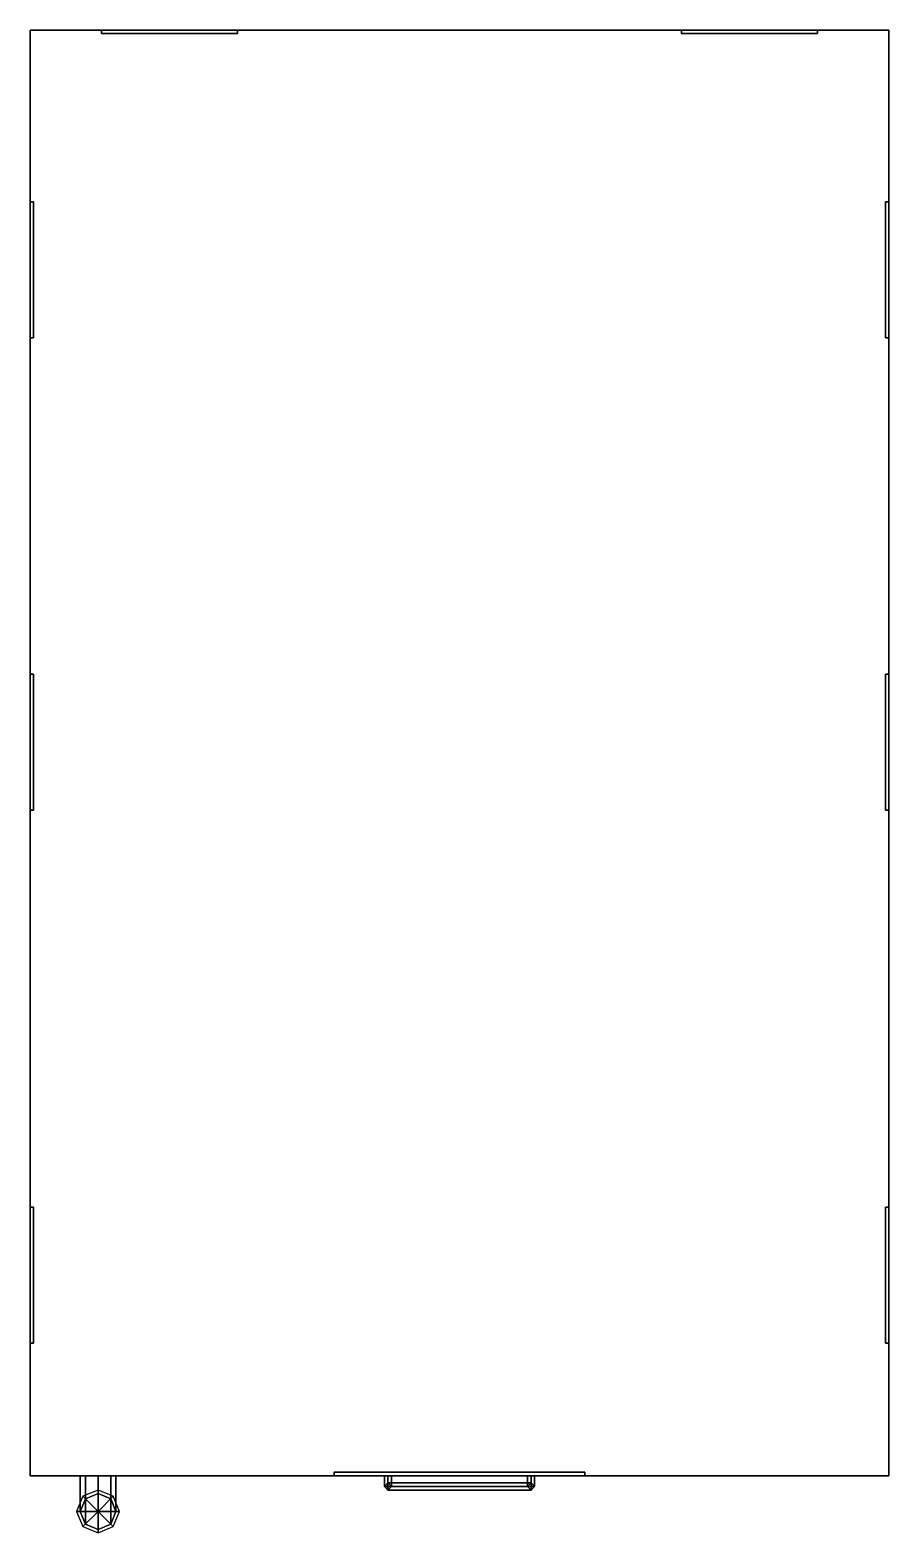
# Model space of a CAD drawing. Extents: x -1.2 to 1.2, y -3.86 to 0.34.
import ezdxf

# ---------------------------------------------------------------- set-up
doc = ezdxf.new("R2010")
doc.units = 0
doc.layers.add('HARDBACK', color=6, linetype='CONTINUOUS')

msp = doc.modelspace()

# ---------------------------------------------------------------- linework, layer by layer
at = {"layer": 'HARDBACK'}
for points in [[(1.2, -3.7, 2.74), (1.2, 0.34, 2.74), (-1.2, 0.34, 2.74), (-1.2, -3.7, 2.74)], [(1.2, 0.34, 2.74), (0.62, 0.34, 2.6), (-0.62, 0.34, 2.6), (-1.2, 0.34, 2.74)], [(-1.2, -3.7, 2.74), (-1.2, 0.34, 2.74), (-1.2, -0.14, 2.6), (-1.2, -0.52, 2.6)], [(-1.2, 0.28, 1.85), (-1.2, 0.34, 2.74), (-1.2, 0.34, 1.85), (-1.2, 0.28, 1.85)], [(0.62, 0.34, 2.44), (1.2, 0.34, 1.85), (-1.2, 0.34, 1.85), (-0.62, 0.34, 2.44)], [(-0.62, 0.34, 2.44), (-1.2, 0.34, 1.85), (-1.2, 0.34, 1.85), (-1, 0.34, 2.44)], [(-1, 0.34, 2.6), (-1, 0.34, 2.44), (-1.2, 0.34, 1.85), (-1.2, 0.34, 2.74)], [(-1.2, 0.34, 2.74), (-0.62, 0.34, 2.6), (-1, 0.34, 2.6), (-1.2, 0.34, 2.74)], [(-1.2, 0.34, 2.74), (-1.2, 0.28, 1.85), (-1.2, -0.14, 2.44), (-1.2, -0.14, 2.6)], [(-0.62, 0.34, 2.6), (-0.62, 0.33, 2.6), (-1, 0.33, 2.6), (-1, 0.34, 2.6)], [(-0.62, 0.33, 2.44), (-0.62, 0.34, 2.44), (-1, 0.34, 2.44), (-1, 0.33, 2.44)], [(-1, 0.33, 2.6), (-1, 0.33, 2.44), (-1, 0.34, 2.44), (-1, 0.34, 2.6)], [(-0.62, 0.34, 2.6), (-0.62, 0.34, 2.44), (-0.62, 0.33, 2.44), (-0.62, 0.33, 2.6)], [(0.62, 0.34, 2.6), (0.62, 0.34, 2.44), (-0.62, 0.34, 2.44), (-0.62, 0.34, 2.6)], [(0.62, 0.33, 2.6), (0.62, 0.33, 2.44), (0.62, 0.34, 2.44), (0.62, 0.34, 2.6)], [(1, 0.33, 2.44), (1, 0.34, 2.44), (0.62, 0.34, 2.44), (0.62, 0.33, 2.44)], [(1, 0.34, 2.6), (1, 0.33, 2.6), (0.62, 0.33, 2.6), (0.62, 0.34, 2.6)], [(1, 0.34, 2.44), (1.2, 0.34, 1.85), (1.2, 0.34, 1.85), (0.62, 0.34, 2.44)], [(1.2, 0.34, 2.74), (1, 0.34, 2.6), (0.62, 0.34, 2.6), (1.2, 0.34, 2.74)], [(1, 0.34, 2.6), (1, 0.34, 2.44), (1, 0.33, 2.44), (1, 0.33, 2.6)], [(1.2, 0.34, 2.74), (1.2, 0.34, 1.85), (1, 0.34, 2.44), (1, 0.34, 2.6)], [(1.2, -1.84, 2.6), (1.2, -1.46, 2.6), (1.2, 0.34, 2.74), (1.2, -3.7, 2.74)], [(1.2, 0.28, 1.85), (1.2, 0.34, 1.85), (1.2, 0.34, 2.74), (1.2, 0.28, 1.85)], [(1.2, 0.34, 2.74), (1.2, -1.46, 2.6), (1.2, -0.52, 2.6), (1.2, 0.34, 2.74)], [(1.2, 0.34, 2.74), (1.2, -0.52, 2.6), (1.2, -0.14, 2.6), (1.2, 0.34, 2.74)], [(1.2, -0.14, 2.6), (1.2, -0.14, 2.44), (1.2, 0.28, 1.85), (1.2, 0.34, 2.74)], [(-0.62, 0.33, 2.6), (-0.62, 0.33, 2.44), (-1, 0.33, 2.44), (-1, 0.33, 2.6)], [(1, 0.33, 2.6), (1, 0.33, 2.44), (0.62, 0.33, 2.44), (0.62, 0.33, 2.6)], [(-1.2, -3.7, 1.74), (-1.2, 0.28, 1.85), (-1.2, 0.28, 1.74), (-1.2, -3.7, 1.74)], [(-1.2, -1.46, 2.44), (-1.2, 0.28, 1.85), (-1.2, -3.7, 1.74), (-1.2, -1.84, 2.44)], [(-1.2, -0.52, 2.44), (-1.2, 0.28, 1.85), (-1.2, 0.28, 1.85), (-1.2, -1.46, 2.44)], [(-1.2, -0.14, 2.44), (-1.2, 0.28, 1.85), (-1.2, 0.28, 1.85), (-1.2, -0.52, 2.44)], [(1.2, -3.7, 1.74), (1.2, 0.28, 1.74), (1.2, 0.28, 1.85), (1.2, -3.7, 1.74)], [(1.2, -0.52, 2.44), (1.2, 0.28, 1.85), (1.2, 0.28, 1.85), (1.2, -0.14, 2.44)], [(1.2, -1.46, 2.44), (1.2, 0.28, 1.85), (1.2, 0.28, 1.85), (1.2, -0.52, 2.44)], [(1.2, -1.84, 2.44), (1.2, -3.7, 1.74), (1.2, 0.28, 1.85), (1.2, -1.46, 2.44)], [(-1.2, -0.14, 2.6), (-1.2, -0.14, 2.44), (-1.19, -0.14, 2.44), (-1.19, -0.14, 2.6)], [(-1.19, -0.14, 2.44), (-1.2, -0.14, 2.44), (-1.2, -0.52, 2.44), (-1.19, -0.52, 2.44)], [(-1.2, -0.14, 2.6), (-1.19, -0.14, 2.6), (-1.19, -0.52, 2.6), (-1.2, -0.52, 2.6)], [(-1.19, -0.14, 2.6), (-1.19, -0.14, 2.44), (-1.19, -0.52, 2.44), (-1.19, -0.52, 2.6)], [(1.19, -0.52, 2.6), (1.19, -0.52, 2.44), (1.19, -0.14, 2.44), (1.19, -0.14, 2.6)], [(1.2, -0.52, 2.6), (1.19, -0.52, 2.6), (1.19, -0.14, 2.6), (1.2, -0.14, 2.6)], [(1.19, -0.52, 2.44), (1.2, -0.52, 2.44), (1.2, -0.14, 2.44), (1.19, -0.14, 2.44)], [(1.19, -0.14, 2.6), (1.19, -0.14, 2.44), (1.2, -0.14, 2.44), (1.2, -0.14, 2.6)], [(-1.19, -0.52, 2.6), (-1.19, -0.52, 2.44), (-1.2, -0.52, 2.44), (-1.2, -0.52, 2.6)], [(-1.2, -0.52, 2.6), (-1.2, -0.52, 2.44), (-1.2, -1.46, 2.44), (-1.2, -1.46, 2.6)], [(-1.2, -3.7, 2.74), (-1.2, -0.52, 2.6), (-1.2, -1.46, 2.6), (-1.2, -3.7, 2.74)], [(1.2, -0.52, 2.6), (1.2, -0.52, 2.44), (1.19, -0.52, 2.44), (1.19, -0.52, 2.6)], [(1.2, -1.46, 2.6), (1.2, -1.46, 2.44), (1.2, -0.52, 2.44), (1.2, -0.52, 2.6)], [(-1.2, -1.46, 2.6), (-1.19, -1.46, 2.6), (-1.19, -1.84, 2.6), (-1.2, -1.84, 2.6)], [(-1.19, -1.46, 2.44), (-1.2, -1.46, 2.44), (-1.2, -1.84, 2.44), (-1.19, -1.84, 2.44)], [(-1.2, -1.46, 2.6), (-1.2, -1.46, 2.44), (-1.19, -1.46, 2.44), (-1.19, -1.46, 2.6)], [(-1.2, -3.7, 2.74), (-1.2, -1.46, 2.6), (-1.2, -1.84, 2.6), (-1.2, -3.7, 2.74)], [(-1.19, -1.46, 2.6), (-1.19, -1.46, 2.44), (-1.19, -1.84, 2.44), (-1.19, -1.84, 2.6)], [(1.19, -1.46, 2.6), (1.19, -1.46, 2.44), (1.2, -1.46, 2.44), (1.2, -1.46, 2.6)], [(1.19, -1.84, 2.6), (1.19, -1.84, 2.44), (1.19, -1.46, 2.44), (1.19, -1.46, 2.6)], [(1.2, -1.84, 2.6), (1.19, -1.84, 2.6), (1.19, -1.46, 2.6), (1.2, -1.46, 2.6)], [(1.19, -1.84, 2.44), (1.2, -1.84, 2.44), (1.2, -1.46, 2.44), (1.19, -1.46, 2.44)], [(-1.19, -1.84, 2.6), (-1.19, -1.84, 2.44), (-1.2, -1.84, 2.44), (-1.2, -1.84, 2.6)], [(-1.2, -3.7, 2.74), (-1.2, -1.84, 2.6), (-1.2, -2.95, 2.6), (-1.2, -3.7, 2.74)], [(-1.2, -1.84, 2.6), (-1.2, -1.84, 2.44), (-1.2, -2.95, 2.44), (-1.2, -2.95, 2.6)], [(-1.2, -1.84, 2.44), (-1.2, -3.7, 1.74), (-1.2, -3.7, 1.74), (-1.2, -2.95, 2.44)], [(1.2, -1.84, 2.6), (1.2, -1.84, 2.44), (1.19, -1.84, 2.44), (1.19, -1.84, 2.6)], [(1.2, -2.95, 2.6), (1.2, -2.95, 2.44), (1.2, -1.84, 2.44), (1.2, -1.84, 2.6)], [(1.2, -3.7, 2.74), (1.2, -2.95, 2.6), (1.2, -1.84, 2.6), (1.2, -3.7, 2.74)], [(1.2, -2.95, 2.44), (1.2, -3.7, 1.74), (1.2, -3.7, 1.74), (1.2, -1.84, 2.44)], [(-1.2, -2.95, 2.6), (-1.2, -2.95, 2.44), (-1.19, -2.95, 2.44), (-1.19, -2.95, 2.6)], [(-1.19, -2.95, 2.44), (-1.2, -2.95, 2.44), (-1.2, -3.33, 2.44), (-1.19, -3.33, 2.44)], [(-1.2, -2.95, 2.6), (-1.19, -2.95, 2.6), (-1.19, -3.33, 2.6), (-1.2, -3.33, 2.6)], [(-1.2, -3.7, 2.74), (-1.2, -2.95, 2.6), (-1.2, -3.33, 2.6), (-1.2, -3.7, 2.74)], [(-1.2, -2.95, 2.44), (-1.2, -3.7, 1.74), (-1.2, -3.7, 1.74), (-1.2, -3.33, 2.44)], [(-1.19, -2.95, 2.6), (-1.19, -2.95, 2.44), (-1.19, -3.33, 2.44), (-1.19, -3.33, 2.6)], [(1.19, -3.33, 2.44), (1.2, -3.33, 2.44), (1.2, -2.95, 2.44), (1.19, -2.95, 2.44)], [(1.2, -3.33, 2.6), (1.19, -3.33, 2.6), (1.19, -2.95, 2.6), (1.2, -2.95, 2.6)], [(1.19, -3.33, 2.6), (1.19, -3.33, 2.44), (1.19, -2.95, 2.44), (1.19, -2.95, 2.6)], [(1.19, -2.95, 2.6), (1.19, -2.95, 2.44), (1.2, -2.95, 2.44), (1.2, -2.95, 2.6)], [(1.2, -3.7, 2.74), (1.2, -3.33, 2.6), (1.2, -2.95, 2.6), (1.2, -3.7, 2.74)], [(1.2, -3.33, 2.44), (1.2, -3.7, 1.74), (1.2, -3.7, 1.74), (1.2, -2.95, 2.44)], [(-1.19, -3.33, 2.6), (-1.19, -3.33, 2.44), (-1.2, -3.33, 2.44), (-1.2, -3.33, 2.6)], [(-1.2, -3.33, 2.6), (-1.2, -3.33, 2.44), (-1.2, -3.7, 1.74), (-1.2, -3.7, 2.74)], [(1.2, -3.33, 2.6), (1.2, -3.33, 2.44), (1.19, -3.33, 2.44), (1.19, -3.33, 2.6)], [(1.2, -3.7, 2.74), (1.2, -3.7, 1.74), (1.2, -3.33, 2.44), (1.2, -3.33, 2.6)], [(-0.35, -3.7, 2.6), (-0.35, -3.7, 1.76), (-0.35, -3.69, 1.76), (-0.35, -3.69, 2.6)], [(-0.35, -3.69, 1.76), (-0.35, -3.7, 1.76), (0.35, -3.7, 1.76), (0.35, -3.69, 1.76)], [(-0.35, -3.7, 2.6), (-0.35, -3.69, 2.6), (0.35, -3.69, 2.6), (0.35, -3.7, 2.6)], [(-0.35, -3.69, 2.6), (-0.35, -3.69, 1.76), (0.35, -3.69, 1.76), (0.35, -3.69, 2.6)], [(0.35, -3.69, 2.6), (0.35, -3.69, 1.76), (0.35, -3.7, 1.76), (0.35, -3.7, 2.6)], [(0.35, -3.7, 2.6), (1.2, -3.7, 2.74), (-1.2, -3.7, 2.74), (-0.35, -3.7, 2.6)], [(-0.35, -3.7, 1.76), (-1.2, -3.7, 1.74), (1.2, -3.7, 1.74), (0.35, -3.7, 1.76)], [(-1.2, -3.7, 2.74), (-1.2, -3.7, 1.74), (-0.35, -3.7, 1.76), (-0.35, -3.7, 2.6)], [(-1.0454, -3.8354, 2.6146), (-1.06, -3.8, 2.65), (-1.06, -3.7, 2.65), (-1.0454, -3.7, 2.6146)], [(-1.06, -3.8, 2.65), (-1.0454, -3.7646, 2.6854), (-1.0454, -3.7, 2.6854), (-1.06, -3.7, 2.65)], [(-1.01, -3.85, 2.6), (-1.0454, -3.8354, 2.6146), (-1.0454, -3.7, 2.6146), (-1.01, -3.7, 2.6)], [(-1.0454, -3.7646, 2.6854), (-1.01, -3.75, 2.7), (-1.01, -3.7, 2.7), (-1.0454, -3.7, 2.6854)], [(-0.9746, -3.8354, 2.6146), (-1.01, -3.85, 2.6), (-1.01, -3.7, 2.6), (-0.9746, -3.7, 2.6146)], [(-1.01, -3.75, 2.7), (-0.9746, -3.7646, 2.6854), (-0.9746, -3.7, 2.6854), (-1.01, -3.7, 2.7)], [(-0.96, -3.8, 2.65), (-0.9746, -3.8354, 2.6146), (-0.9746, -3.7, 2.6146), (-0.96, -3.7, 2.65)], [(-0.9746, -3.7646, 2.6854), (-0.96, -3.8, 2.65), (-0.96, -3.7, 2.65), (-0.9746, -3.7, 2.6854)], [(-0.2, -3.72, 1.14), (-0.21, -3.73, 1.15), (-0.21, -3.7, 1.15), (-0.2, -3.7, 1.14)], [(-0.21, -3.73, 1.15), (-0.2, -3.72, 1.16), (-0.2, -3.7, 1.16), (-0.21, -3.7, 1.15)], [(-0.2, -3.72, 1.43), (-0.21, -3.73, 1.44), (-0.21, -3.7, 1.44), (-0.2, -3.7, 1.43)], [(-0.21, -3.73, 1.44), (-0.2, -3.72, 1.45), (-0.2, -3.7, 1.45), (-0.21, -3.7, 1.44)], [(-0.2, -3.72, 1.7), (-0.21, -3.73, 1.71), (-0.21, -3.7, 1.71), (-0.2, -3.7, 1.7)], [(-0.21, -3.73, 1.71), (-0.2, -3.74, 1.72), (-0.2, -3.7, 1.72), (-0.21, -3.7, 1.71)], [(-0.2, -3.72, 0.63), (-0.21, -3.73, 0.62), (-0.21, -3.73, 1.71), (-0.2, -3.72, 1.7)], [(0.2, -3.72, 0.63), (0.21, -3.73, 0.62), (-0.21, -3.73, 0.62), (-0.2, -3.72, 0.63)], [(-0.21, -3.73, 0.62), (-0.2, -3.74, 0.63), (-0.2, -3.74, 1.72), (-0.21, -3.73, 1.71)], [(0.21, -3.73, 0.62), (0.2, -3.74, 0.63), (-0.2, -3.74, 0.63), (-0.21, -3.73, 0.62)], [(-0.19, -3.73, 1.15), (-0.2, -3.72, 1.14), (-0.2, -3.7, 1.14), (-0.19, -3.7, 1.15)], [(-0.2, -3.72, 1.16), (-0.19, -3.73, 1.15), (-0.19, -3.7, 1.15), (-0.2, -3.7, 1.16)], [(-0.19, -3.73, 1.44), (-0.2, -3.72, 1.43), (-0.2, -3.7, 1.43), (-0.19, -3.7, 1.44)], [(-0.2, -3.72, 1.45), (-0.19, -3.73, 1.44), (-0.19, -3.7, 1.44), (-0.2, -3.7, 1.45)], [(-0.19, -3.73, 1.71), (-0.2, -3.72, 1.7), (-0.2, -3.7, 1.7), (-0.19, -3.7, 1.71)], [(-0.2, -3.74, 1.72), (-0.19, -3.73, 1.71), (-0.19, -3.7, 1.71), (-0.2, -3.7, 1.72)], [(-0.19, -3.73, 0.64), (-0.2, -3.72, 0.63), (-0.2, -3.72, 1.7), (-0.19, -3.73, 1.71)], [(0.19, -3.73, 0.64), (0.2, -3.72, 0.63), (-0.2, -3.72, 0.63), (-0.19, -3.73, 0.64)], [(0.2, -3.72, 1.03), (0.19, -3.73, 1.02), (-0.19, -3.73, 1.02), (-0.2, -3.72, 1.03)], [(0.19, -3.73, 1.04), (0.2, -3.72, 1.03), (-0.2, -3.72, 1.03), (-0.19, -3.73, 1.04)], [(0.2, -3.72, 0.83), (0.19, -3.73, 0.82), (-0.19, -3.73, 0.82), (-0.2, -3.72, 0.83)], [(0.19, -3.73, 0.84), (0.2, -3.72, 0.83), (-0.2, -3.72, 0.83), (-0.19, -3.73, 0.84)], [(0.2, -3.72, 1.43), (0.19, -3.73, 1.42), (-0.19, -3.73, 1.42), (-0.2, -3.72, 1.43)], [(0.19, -3.73, 1.44), (0.2, -3.72, 1.43), (-0.2, -3.72, 1.43), (-0.19, -3.73, 1.44)], [(0.2, -3.72, 1.23), (0.19, -3.73, 1.22), (-0.19, -3.73, 1.22), (-0.2, -3.72, 1.23)], [(0.19, -3.73, 1.24), (0.2, -3.72, 1.23), (-0.2, -3.72, 1.23), (-0.19, -3.73, 1.24)], [(0.2, -3.72, 1.63), (0.19, -3.73, 1.62), (-0.19, -3.73, 1.62), (-0.2, -3.72, 1.63)], [(0.19, -3.73, 1.64), (0.2, -3.72, 1.63), (-0.2, -3.72, 1.63), (-0.19, -3.73, 1.64)], [(-0.2, -3.74, 0.63), (-0.19, -3.73, 0.64), (-0.19, -3.73, 1.71), (-0.2, -3.74, 1.72)], [(0.2, -3.74, 0.63), (0.19, -3.73, 0.64), (-0.19, -3.73, 0.64), (-0.2, -3.74, 0.63)], [(0.19, -3.73, 1.02), (0.2, -3.74, 1.03), (-0.2, -3.74, 1.03), (-0.19, -3.73, 1.02)], [(0.2, -3.74, 1.03), (0.19, -3.73, 1.04), (-0.19, -3.73, 1.04), (-0.2, -3.74, 1.03)], [(0.19, -3.73, 0.82), (0.2, -3.74, 0.83), (-0.2, -3.74, 0.83), (-0.19, -3.73, 0.82)], [(0.2, -3.74, 0.83), (0.19, -3.73, 0.84), (-0.19, -3.73, 0.84), (-0.2, -3.74, 0.83)], [(0.19, -3.73, 1.42), (0.2, -3.74, 1.43), (-0.2, -3.74, 1.43), (-0.19, -3.73, 1.42)], [(0.2, -3.74, 1.43), (0.19, -3.73, 1.44), (-0.19, -3.73, 1.44), (-0.2, -3.74, 1.43)], [(0.19, -3.73, 1.22), (0.2, -3.74, 1.23), (-0.2, -3.74, 1.23), (-0.19, -3.73, 1.22)], [(0.2, -3.74, 1.23), (0.19, -3.73, 1.24), (-0.19, -3.73, 1.24), (-0.2, -3.74, 1.23)], [(0.19, -3.73, 1.62), (0.2, -3.74, 1.63), (-0.2, -3.74, 1.63), (-0.19, -3.73, 1.62)], [(0.2, -3.74, 1.63), (0.19, -3.73, 1.64), (-0.19, -3.73, 1.64), (-0.2, -3.74, 1.63)], [(0.2, -3.72, 1.43), (0.19, -3.73, 1.44), (0.19, -3.7, 1.44), (0.2, -3.7, 1.43)], [(0.19, -3.73, 1.44), (0.2, -3.72, 1.45), (0.2, -3.7, 1.45), (0.19, -3.7, 1.44)], [(0.2, -3.72, 1.14), (0.19, -3.73, 1.15), (0.19, -3.7, 1.15), (0.2, -3.7, 1.14)], [(0.19, -3.73, 1.15), (0.2, -3.72, 1.16), (0.2, -3.7, 1.16), (0.19, -3.7, 1.15)], [(0.2, -3.72, 1.7), (0.19, -3.73, 1.71), (0.19, -3.7, 1.71), (0.2, -3.7, 1.7)], [(0.19, -3.73, 1.71), (0.2, -3.74, 1.72), (0.2, -3.7, 1.72), (0.19, -3.7, 1.71)], [(0.2, -3.72, 0.63), (0.19, -3.73, 0.64), (0.19, -3.73, 1.71), (0.2, -3.72, 1.7)], [(0.19, -3.73, 0.64), (0.2, -3.74, 0.63), (0.2, -3.74, 1.72), (0.19, -3.73, 1.71)], [(0.21, -3.73, 1.44), (0.2, -3.72, 1.43), (0.2, -3.7, 1.43), (0.21, -3.7, 1.44)], [(0.2, -3.72, 1.45), (0.21, -3.73, 1.44), (0.21, -3.7, 1.44), (0.2, -3.7, 1.45)], [(0.21, -3.73, 1.15), (0.2, -3.72, 1.14), (0.2, -3.7, 1.14), (0.21, -3.7, 1.15)], [(0.2, -3.72, 1.16), (0.21, -3.73, 1.15), (0.21, -3.7, 1.15), (0.2, -3.7, 1.16)], [(0.21, -3.73, 1.71), (0.2, -3.72, 1.7), (0.2, -3.7, 1.7), (0.21, -3.7, 1.71)], [(0.2, -3.74, 1.72), (0.21, -3.73, 1.71), (0.21, -3.7, 1.71), (0.2, -3.7, 1.72)], [(0.21, -3.73, 0.62), (0.2, -3.72, 0.63), (0.2, -3.72, 1.7), (0.21, -3.73, 1.71)], [(0.2, -3.74, 0.63), (0.21, -3.73, 0.62), (0.21, -3.73, 1.71), (0.2, -3.74, 1.72)], [(0.35, -3.7, 2.6), (0.35, -3.7, 1.76), (1.2, -3.7, 1.74), (1.2, -3.7, 2.74)], [(-1.0524, -3.7576, 2.87), (-1.07, -3.8, 2.87), (-1.01, -3.8, 2.92)], [(-1.0454, -3.7646, 2.6854), (-1.06, -3.8, 2.65), (-1.06, -3.8, 2.85), (-1.0454, -3.7646, 2.85)], [(-1.01, -3.74, 2.87), (-1.0524, -3.7576, 2.87), (-1.01, -3.8, 2.92)], [(-1.01, -3.75, 2.7), (-1.0454, -3.7646, 2.6854), (-1.0454, -3.7646, 2.85), (-1.01, -3.75, 2.85)], [(-0.9676, -3.7576, 2.87), (-1.01, -3.74, 2.87), (-1.01, -3.8, 2.92)], [(-0.9746, -3.7646, 2.6854), (-1.01, -3.75, 2.7), (-1.01, -3.75, 2.85), (-0.9746, -3.7646, 2.85)], [(-0.95, -3.8, 2.87), (-0.9676, -3.7576, 2.87), (-1.01, -3.8, 2.92)], [(-0.96, -3.8, 2.65), (-0.9746, -3.7646, 2.6854), (-0.9746, -3.7646, 2.85), (-0.96, -3.8, 2.85)], [(-1.07, -3.8, 2.87), (-1.0524, -3.8424, 2.87), (-1.01, -3.8, 2.92)], [(-1.06, -3.8, 2.65), (-1.0454, -3.8354, 2.6146), (-1.0454, -3.8354, 2.85), (-1.06, -3.8, 2.85)], [(-1.0524, -3.8424, 2.87), (-1.01, -3.86, 2.87), (-1.01, -3.8, 2.92)], [(-1.01, -3.86, 2.87), (-0.9676, -3.8424, 2.87), (-1.01, -3.8, 2.92)], [(-0.9676, -3.8424, 2.87), (-0.95, -3.8, 2.87), (-1.01, -3.8, 2.92)], [(-0.9746, -3.8354, 2.6146), (-0.96, -3.8, 2.65), (-0.96, -3.8, 2.85), (-0.9746, -3.8354, 2.85)], [(-1.0454, -3.8354, 2.6146), (-1.01, -3.85, 2.6), (-1.01, -3.85, 2.85), (-1.0454, -3.8354, 2.85)], [(-1.01, -3.85, 2.6), (-0.9746, -3.8354, 2.6146), (-0.9746, -3.8354, 2.85), (-1.01, -3.85, 2.85)]]:
    msp.add_3dface(points, dxfattribs=at)

doc.saveas('drawing.dxf')
